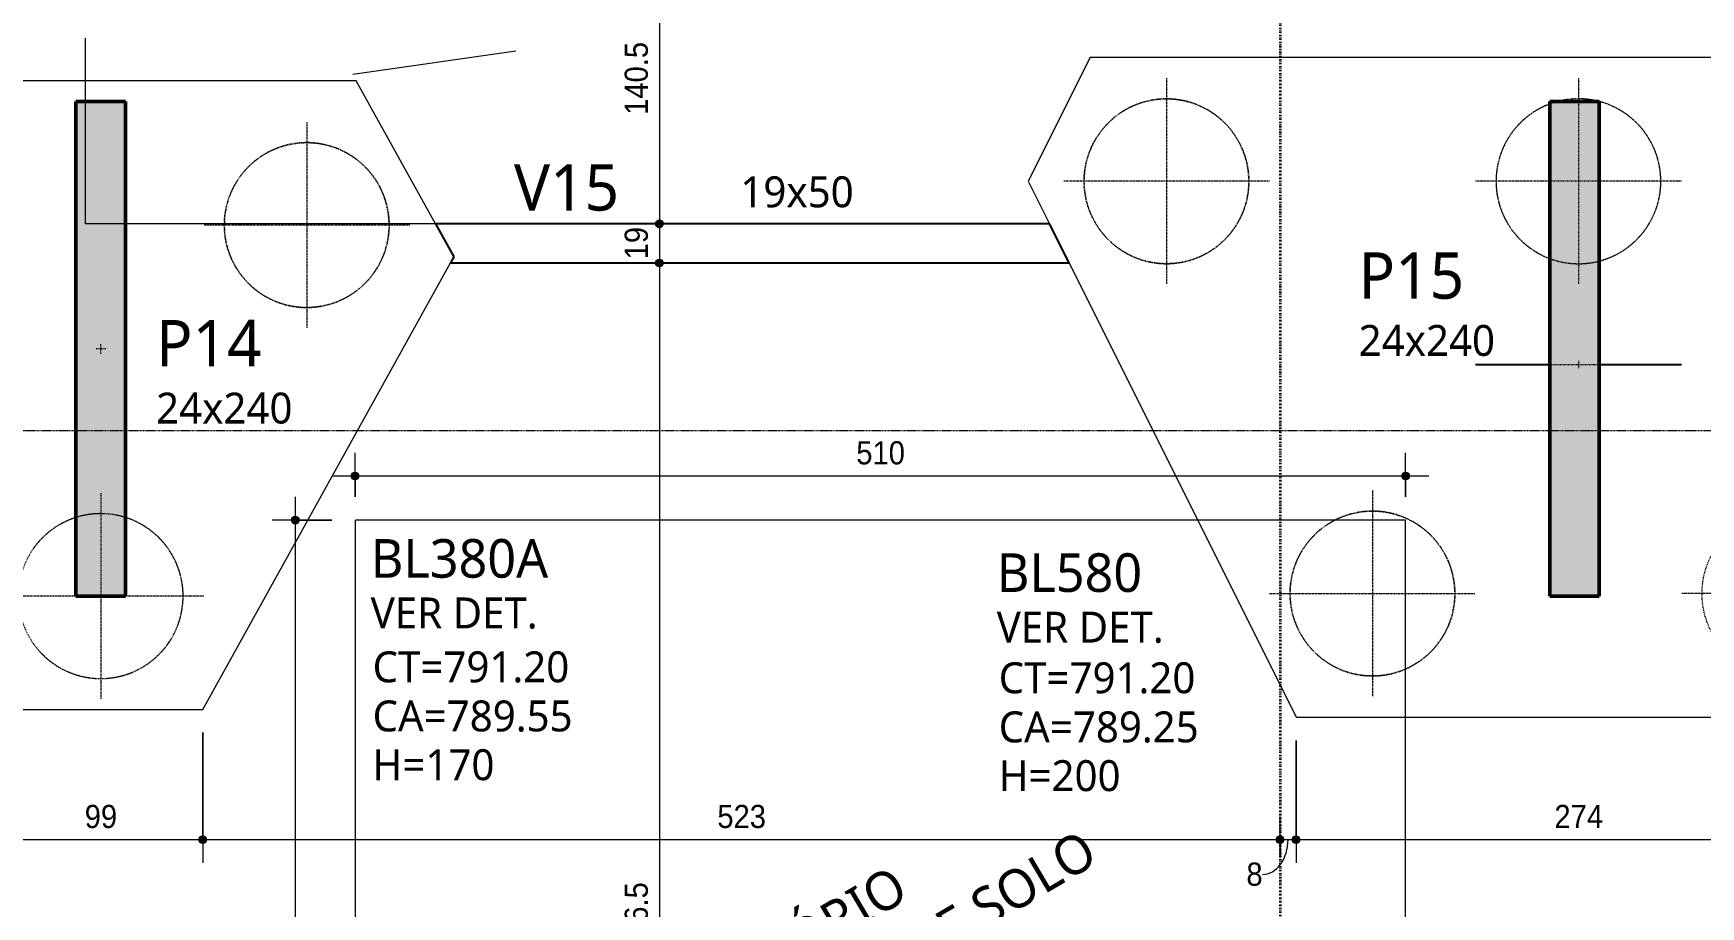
# Model space of a CAD drawing. Header units: centimetres. Extents: x -3523 to 38560, y -3196 to 88043.
# Drawn here: x -1264 to -455, y -573 to -149 of the extents above; entities that cross this region are included whole.
import ezdxf

# ---------------------------------------------------------------- set-up
doc = ezdxf.new("R2010")
doc.units = ezdxf.units.CM
for name, pattern in [('Centro de 6 mm', [1.32, 0.6, -0.24, 0.24, -0.24]), ('Dash dot', [1.5875, 0.635, -0.47625, 0, -0.47625]), ('Hidden', [0.714375, 0.47625, -0.238125]), ('Overhead', [0.396875, 0.238125, -0.15875]), ('Traço', [0.635, 0.3175, -0.3175])]:
    doc.linetypes.add(name, pattern=pattern)
for name, color, linetype, lineweight in [('A-ANNO-DIMS', 7, 'Continuous', 9), ('A-ANNO-DIMS-75', 7, 'Continuous', 9), ('A-DETL-THIN', 7, 'Continuous', 25), ('A-FLOR-OVHD', 7, 'Overhead', 18), ('G-ANNO-SYMB', 7, 'Continuous', 9), ('G-ANNO-TEXT', 7, 'Continuous', 9), ('S-BEAM', 7, 'Continuous', 25), ('S-BEAM-IDEN', 7, 'Continuous', 9), ('S-COLS', 7, 'Continuous', 25), ('S-COLS-IDEN', 7, 'Continuous', 9), ('S-FNDN', 7, 'Continuous', 25), ('S-FNDN-HDLN', 7, 'Traço', 18), ('S-FNDN-IDEN', 7, 'Continuous', 9), ('S-GRID', 7, 'Continuous', 9)]:
    doc.layers.add(name, color=color, linetype=linetype, lineweight=lineweight)
doc.styles.add('Arial_1', font='arial.ttf', dxfattribs={"width": 0.9, "height": 11.25})
doc.styles.add('Gadugi', font='gadugi.ttf', dxfattribs={"height": 15})
doc.styles.add('Gadugi_1', font='gadugi.ttf', dxfattribs={"height": 22.5})
doc.styles.add('Gadugi_2', font='gadugi.ttf', dxfattribs={"height": 18.75})
doc.styles.add('Gadugi_3', font='gadugi.ttf', dxfattribs={"height": 0.2})
doc.dimstyles.new('PED_1_5mm_ESQ', dxfattribs={"dimscale": 30.48, "dimtxt": 11.477918, "dimasz": 0.492126, "dimexe": 0.369094, "dimexo": 0.369094, "dimgap": 0.073819, "dimtad": 1, "dimdec": 1, "dimrnd": 0.5, "dimdsep": 46, "dimtxsty": 'Arial_1', "dimblk1": 'DOTSMALL', "dimblk2": 'DOTSMALL', "dimsah": 1, "dimcen": 0.09, "dimdle": 0.369094, "dimazin": 0, "dimtfac": 1, "dimtdec": 4, "dimtix": 1, "dimtmove": 0, "dimatfit": 3, "dimfxl": 1, "dimtvp": 1, "dimtolj": 1, "dimtzin": 0, "dimarcsym": 2})
doc.dimstyles.new('PED_1_5mm_ESQ_2', dxfattribs={"dimscale": 30.48, "dimtxt": 11.477918, "dimasz": 0.492126, "dimexe": 0.369094, "dimexo": 0.369094, "dimgap": 0.073819, "dimtad": 1, "dimdec": 1, "dimrnd": 0.5, "dimdsep": 46, "dimtxsty": 'Arial_1', "dimblk1": 'DOTSMALL', "dimblk2": 'DOTSMALL', "dimsah": 1, "dimcen": 0.09, "dimdle": 0.369094, "dimazin": 0, "dimtfac": 1, "dimtdec": 4, "dimtix": 1, "dimtmove": 1, "dimatfit": 3, "dimfxl": 1, "dimtvp": 1, "dimtolj": 1, "dimtzin": 0, "dimarcsym": 2})

# ---------------------------------------------------------------- blocks, each defined once
blk = doc.blocks.new('PED_BLW-5EST_R01_2019 - 150x150-3763713-PL B 002 - FUNDAÇÃO')
at = {"layer": 'S-FNDN', "linetype": 'Hidden', "lineweight": 18}
for p, q in [((-77.01, 74.13), (-77.01, 174.13)), ((122.99, 74.13), (122.99, 174.13)), ((-127.01, 124.13), (-27.01, 124.13)), ((172.99, 124.13), (72.99, 124.13)), ((-177.01, -125.88), (-177.01, -25.88)), ((222.99, -125.88), (222.99, -25.88)), ((-227.01, -75.88), (-127.01, -75.88)), ((-27.01, -75.88), (12.87, -75.88)), ((36.87, -75.88), (72.99, -75.88)), ((172.99, -75.88), (272.99, -75.88)), ((22.99, -125.88), (22.99, -114.64))]:
    blk.add_line(p, q, dxfattribs=at)
at = {"layer": 'S-FNDN'}
for p, q in [((12.87, 13.01), (-27.01, 13.01)), ((72.99, 13.01), (36.87, 13.01))]:
    blk.add_line(p, q, dxfattribs=at)
at = {"layer": 'S-FNDN-HDLN'}
for p, q in [((36.87, 13.01), (12.88, 13.01)), ((22.99, 11.22), (22.99, 14.81)), ((22.99, -114.63), (22.99, -25.88)), ((12.88, -75.88), (36.87, -75.88))]:
    blk.add_line(p, q, dxfattribs=at)
for centre in [(-77.01, 124.13), (122.99, 124.13), (222.99, -75.88)]:
    blk.add_circle(centre, 40, dxfattribs=at)
for centre, start, end in [((-177.01, -75.88), 360, 291.13517), ((22.99, -75.88), 104.67623, 255.32377), ((22.99, -75.88), 69.61215, 104.66911), ((22.99, -75.88), 360, 69.60503), ((-177.01, -75.88), 330.31399, 360), ((22.99, -75.88), 290.39497, 360), ((-177.01, -75.88), 291.14228, 330.30687), ((22.99, -75.88), 255.33089, 256.31975), ((22.99, -75.88), 256.39721, 283.60279), ((22.99, -75.88), 283.68025, 290.38785)]:
    blk.add_arc(centre, 40, start, end, dxfattribs=at)
blk = doc.blocks.new('PED_BLTRG-3EST_P14_R00 - 290X325X170-3763715-PL B 002 - FUNDAÇÃO')
at = {"layer": 'S-FNDN', "linetype": 'Hidden', "lineweight": 18}
for p, q in [((-37.01, 124.13), (-37.01, 174.13)), ((-87.01, 124.13), (-49.01, 124.13)), ((-25.01, 124.13), (12.99, 124.13)), ((-137.01, -105.87), (-137.01, -5.87)), ((62.99, -105.87), (62.99, -5.87)), ((-187.01, -55.87), (-87.01, -55.87)), ((12.99, -55.87), (112.99, -55.87))]:
    blk.add_line(p, q, dxfattribs=at)
at = {"layer": 'S-FNDN-HDLN'}
for p, q in [((-37.01, 74.13), (-37.01, 124.12)), ((-39.51, 4.13), (-34.51, 4.13)), ((-37.01, 6.63), (-37.01, 1.63))]:
    blk.add_line(p, q, dxfattribs=at)
for centre in [(-137.01, -55.87), (62.99, -55.87)]:
    blk.add_circle(centre, 40, dxfattribs=at)
for start, end in [(360, 252.49706), (287.50294, 360), (252.50418, 287.49582)]:
    blk.add_arc((-37.01, 124.13), 40, start, end, dxfattribs=at)
blk = doc.blocks.new('PED_TAG_BLOCO_R03 - BLOCO DET_-2583237-PL B 002 - FUNDAÇÃO')
at = {"layer": 'S-FNDN-IDEN', "insert": (-0.977, -0.663), "char_height": 0.2, "width": 1.37089, "attachment_point": 1, "style": 'Gadugi_3'}
blk.add_mtext('VER DET.', dxfattribs=at)
blk = doc.blocks.new('DIMBLOCK3-PL B 002 - FUNDAÇÃO')
at = {"layer": 'A-ANNO-DIMS-75'}
h = blk.add_hatch(color=256, dxfattribs=at)
edge = h.paths.add_edge_path(flags=0)
edge.add_arc((-1107.9, -363.59), 1.88, 0, 360)
h = blk.add_hatch(color=256, dxfattribs=at)
edge = h.paths.add_edge_path(flags=0)
edge.add_arc((-597.9, -363.59), 1.88, 0, 360)
for p, q in [((-1107.9, -373.78), (-1107.9, -352.34)), ((-597.9, -373.78), (-597.9, -352.34)), ((-1119.15, -363.59), (-586.65, -363.59)), ((-1107.9, -363.59), (-1107.9, -373.78)), ((-597.9, -363.59), (-597.9, -373.78))]:
    blk.add_line(p, q, dxfattribs=at)
for centre in [(-1107.9, -363.59), (-597.9, -363.59)]:
    blk.add_circle(centre, 1.88, dxfattribs=at)
at = {"layer": 'A-ANNO-DIMS-75', "color": 0, "insert": (-864.55, -346.74), "char_height": 11.25, "width": 27.9708, "attachment_point": 1, "line_spacing_factor": 0.941778, "style": 'Arial_1'}
blk.add_mtext('510', dxfattribs=at)
blk = doc.blocks.new('_DotSmall')
at = {"color": 0, "linetype": 'ByBlock', "const_width": 0.5}
blk.add_lwpolyline([(-0.0625, 0, 1), (0.0625, 0, 1)], format="xyb", close=True, dxfattribs=at)
blk = doc.blocks.new('DIMBLOCK4-PL B 002 - FUNDAÇÃO')
at = {"layer": 'A-ANNO-DIMS-75'}
h = blk.add_hatch(color=256, dxfattribs=at)
edge = h.paths.add_edge_path(flags=0)
edge.add_arc((-1136.88, -385.03), 1.88, 0, 360)
h = blk.add_hatch(color=256, dxfattribs=at)
edge = h.paths.add_edge_path(flags=0)
edge.add_arc((-1136.88, -835.03), 1.88, 0, 360)
for p, q in [((-1136.88, -846.28), (-1136.88, -373.78)), ((-1119.15, -385.03), (-1148.13, -385.03)), ((-1136.88, -385.03), (-1119.15, -385.03)), ((-1119.15, -835.03), (-1148.13, -835.03)), ((-1136.88, -835.03), (-1119.15, -835.03))]:
    blk.add_line(p, q, dxfattribs=at)
for centre in [(-1136.88, -385.03), (-1136.88, -835.03)]:
    blk.add_circle(centre, 1.88, dxfattribs=at)
at = {"layer": 'A-ANNO-DIMS-75', "color": 0, "insert": (-1153.73, -621.68), "char_height": 11.25, "width": 27.9708, "attachment_point": 1, "rotation": 90, "line_spacing_factor": 0.941778, "style": 'Arial_1'}
blk.add_mtext('450', dxfattribs=at)
blk = doc.blocks.new('DIMBLOCK63-PL B 002 - FUNDAÇÃO')
at = {"layer": 'A-ANNO-DIMS-75'}
h = blk.add_hatch(color=256, dxfattribs=at)
edge = h.paths.add_edge_path(flags=0)
edge.add_arc((-1280.89, -540.02), 1.88, 0, 360)
h = blk.add_hatch(color=256, dxfattribs=at)
edge = h.paths.add_edge_path(flags=0)
edge.add_arc((-1181.84, -540.02), 1.88, 0, 360)
for p, q in [((-1280.89, -488.13), (-1280.89, -551.27)), ((-1280.89, -540.02), (-1280.89, -488.13)), ((-1181.84, -488.13), (-1181.84, -551.27)), ((-1181.84, -540.02), (-1181.84, -488.13)), ((-1280.89, -540.02), (-1181.84, -540.02))]:
    blk.add_line(p, q, dxfattribs=at)
for centre in [(-1280.89, -540.02), (-1181.84, -540.02)]:
    blk.add_circle(centre, 1.88, dxfattribs=at)
at = {"layer": 'A-ANNO-DIMS-75', "color": 0, "insert": (-1239.13, -523.16), "char_height": 11.25, "width": 18.6472, "attachment_point": 1, "rotation": 360, "line_spacing_factor": 0.941778, "style": 'Arial_1'}
blk.add_mtext('99', dxfattribs=at)
blk = doc.blocks.new('DIMBLOCK64-PL B 002 - FUNDAÇÃO')
at = {"layer": 'A-ANNO-DIMS-75'}
h = blk.add_hatch(color=256, dxfattribs=at)
edge = h.paths.add_edge_path(flags=0)
edge.add_arc((-1181.84, -540.02), 1.88, 0, 360)
h = blk.add_hatch(color=256, dxfattribs=at)
edge = h.paths.add_edge_path(flags=0)
edge.add_arc((-658.86, -540.02), 1.88, 0, 360)
for p, q in [((-1181.84, -488.13), (-1181.84, -551.27)), ((-1181.84, -540.02), (-1181.84, -488.13)), ((-658.86, -548.62), (-658.86, -528.77)), ((-1181.84, -540.02), (-658.86, -540.02)), ((-658.86, -540.02), (-658.86, -548.62))]:
    blk.add_line(p, q, dxfattribs=at)
for centre in [(-1181.84, -540.02), (-658.86, -540.02)]:
    blk.add_circle(centre, 1.88, dxfattribs=at)
at = {"layer": 'A-ANNO-DIMS-75', "color": 0, "insert": (-932.01, -523.16), "char_height": 11.25, "width": 27.9708, "attachment_point": 1, "rotation": 360, "line_spacing_factor": 0.941778, "style": 'Arial_1'}
blk.add_mtext('523', dxfattribs=at)
blk = doc.blocks.new('DIMBLOCK65-PL B 002 - FUNDAÇÃO')
at = {"layer": 'A-ANNO-DIMS-75'}
h = blk.add_hatch(color=256, dxfattribs=at)
edge = h.paths.add_edge_path(flags=0)
edge.add_arc((-658.86, -540.02), 1.88, 0, 360)
h = blk.add_hatch(color=256, dxfattribs=at)
edge = h.paths.add_edge_path(flags=0)
edge.add_arc((-651.07, -540.02), 1.88, 0, 360)
for p, q in [((-651.07, -491.89), (-651.07, -551.27)), ((-651.07, -540.02), (-651.07, -491.89)), ((-658.86, -548.62), (-658.86, -528.77)), ((-658.86, -540.02), (-651.07, -540.02)), ((-658.86, -540.02), (-658.86, -548.62))]:
    blk.add_line(p, q, dxfattribs=at)
for centre in [(-658.86, -540.02), (-651.07, -540.02)]:
    blk.add_circle(centre, 1.88, dxfattribs=at)
blk.add_ellipse((-667.4, -540.02), major_axis=(0, 16.92), ratio=0.735277, start_param=3.141593, end_param=4.712389, dxfattribs=at)
at = {"layer": 'A-ANNO-DIMS-75', "color": 0, "insert": (-675.17, -551.16), "char_height": 11.25, "width": 9.3236, "attachment_point": 1, "rotation": 360, "line_spacing_factor": 0.941778, "style": 'Arial_1'}
blk.add_mtext('8', dxfattribs=at)
blk = doc.blocks.new('DIMBLOCK66-PL B 002 - FUNDAÇÃO')
at = {"layer": 'A-ANNO-DIMS-75'}
h = blk.add_hatch(color=256, dxfattribs=at)
edge = h.paths.add_edge_path(flags=0)
edge.add_arc((-651.07, -540.02), 1.88, 0, 360)
h = blk.add_hatch(color=256, dxfattribs=at)
edge = h.paths.add_edge_path(flags=0)
edge.add_arc((-376.9, -540.02), 1.88, 0, 360)
for p, q in [((-651.07, -491.89), (-651.07, -551.27)), ((-651.07, -540.02), (-651.07, -491.89)), ((-376.9, -491.89), (-376.9, -551.27)), ((-376.9, -540.02), (-376.9, -491.89)), ((-651.07, -540.02), (-376.9, -540.02))]:
    blk.add_line(p, q, dxfattribs=at)
for centre in [(-651.07, -540.02), (-376.9, -540.02)]:
    blk.add_circle(centre, 1.88, dxfattribs=at)
at = {"layer": 'A-ANNO-DIMS-75', "color": 0, "insert": (-525.64, -523.16), "char_height": 11.25, "width": 27.9708, "attachment_point": 1, "rotation": 360, "line_spacing_factor": 0.941778, "style": 'Arial_1'}
blk.add_mtext('274', dxfattribs=at)
blk = doc.blocks.new('DIMBLOCK120-PL B 002 - FUNDAÇÃO')
at = {"layer": 'A-ANNO-DIMS-75'}
h = blk.add_hatch(color=256, dxfattribs=at)
edge = h.paths.add_edge_path(flags=0)
edge.add_arc((-960.14, -100.62), 1.87, 0, 360)
h = blk.add_hatch(color=256, dxfattribs=at)
edge = h.paths.add_edge_path(flags=0)
edge.add_arc((-960.14, -241.26), 1.88, 0, 360)
for p, q in [((-940.61, -100.62), (-971.39, -100.62)), ((-960.14, -100.62), (-960.14, -241.26)), ((-960.14, -100.62), (-940.61, -100.62)), ((-968.74, -241.26), (-948.89, -241.26)), ((-960.14, -241.26), (-968.74, -241.26))]:
    blk.add_line(p, q, dxfattribs=at)
for centre, radius in [((-960.14, -100.62), 1.87), ((-960.14, -241.26), 1.88)]:
    blk.add_circle(centre, radius, dxfattribs=at)
at = {"layer": 'A-ANNO-DIMS-75', "color": 0, "insert": (-977, -188.42), "char_height": 11.25, "width": 41.9562, "attachment_point": 1, "rotation": 90, "line_spacing_factor": 0.941778, "style": 'Arial_1'}
blk.add_mtext('140.5', dxfattribs=at)
blk = doc.blocks.new('DIMBLOCK121-PL B 002 - FUNDAÇÃO')
at = {"layer": 'A-ANNO-DIMS-75'}
h = blk.add_hatch(color=256, dxfattribs=at)
edge = h.paths.add_edge_path(flags=0)
edge.add_arc((-960.14, -241.26), 1.88, 0, 360)
h = blk.add_hatch(color=256, dxfattribs=at)
edge = h.paths.add_edge_path(flags=0)
edge.add_arc((-960.14, -260.26), 1.88, 0, 360)
for p, q in [((-968.74, -241.26), (-948.89, -241.26)), ((-960.14, -241.26), (-968.74, -241.26)), ((-960.14, -241.26), (-960.14, -260.26)), ((-968.74, -260.26), (-948.89, -260.26)), ((-960.14, -260.26), (-968.74, -260.26))]:
    blk.add_line(p, q, dxfattribs=at)
for centre in [(-960.14, -241.26), (-960.14, -260.26)]:
    blk.add_circle(centre, 1.88, dxfattribs=at)
at = {"layer": 'A-ANNO-DIMS-75', "color": 0, "insert": (-977, -258.53), "char_height": 11.25, "width": 18.6472, "attachment_point": 1, "rotation": 90, "line_spacing_factor": 0.941778, "style": 'Arial_1'}
blk.add_mtext('19', dxfattribs=at)
blk = doc.blocks.new('DIMBLOCK122-PL B 002 - FUNDAÇÃO')
at = {"layer": 'A-ANNO-DIMS-75'}
h = blk.add_hatch(color=256, dxfattribs=at)
edge = h.paths.add_edge_path(flags=0)
edge.add_arc((-960.14, -260.26), 1.88, 0, 360)
h = blk.add_hatch(color=256, dxfattribs=at)
edge = h.paths.add_edge_path(flags=0)
edge.add_arc((-960.14, -896.95), 1.88, 0, 360)
for p, q in [((-968.74, -260.26), (-948.89, -260.26)), ((-960.14, -260.26), (-968.74, -260.26)), ((-960.14, -260.26), (-960.14, -896.95)), ((-968.74, -896.95), (-948.89, -896.95)), ((-960.14, -896.95), (-968.74, -896.95))]:
    blk.add_line(p, q, dxfattribs=at)
for centre in [(-960.14, -260.26), (-960.14, -896.95)]:
    blk.add_circle(centre, 1.88, dxfattribs=at)
at = {"layer": 'A-ANNO-DIMS-75', "color": 0, "insert": (-977, -596.08), "char_height": 11.25, "width": 41.9562, "attachment_point": 1, "rotation": 90, "line_spacing_factor": 0.941778, "style": 'Arial_1'}
blk.add_mtext('636.5', dxfattribs=at)

msp = doc.modelspace()

# ---------------------------------------------------------------- hatches: boundary and pattern name
at = {"layer": 'S-COLS', "true_color": 0x808080}
for points in [[(-1219.365, -421.881), (-1219.365, -181.881), (-1243.365, -181.881), (-1243.365, -421.881), (-1226.858, -421.881)], [(-527.865, -421.881), (-503.865, -421.881), (-503.865, -181.881), (-527.865, -181.881), (-527.865, -376.101)]]:
    msp.add_hatch(color=8, dxfattribs=at).paths.add_polyline_path(points, flags=0)

# ---------------------------------------------------------------- linework, layer by layer
at = {"layer": 'A-DETL-THIN', "color": 9, "lineweight": 18, "true_color": 0xc0c0c0}
for p, q in [((-1238.795, -241.256), (-1238.795, -151.256)), ((-1029.819, -157.469), (-1109, -168.889)), ((-1068.795, -241.256), (-1238.795, -241.256))]:
    msp.add_line(p, q, dxfattribs=at)
at = {"layer": 'A-FLOR-OVHD'}
for p, q in [((-1107.898, -385.027), (-1107.898, -835.027)), ((-597.898, -385.027), (-1107.898, -385.027)), ((-597.898, -835.027), (-597.898, -385.027))]:
    msp.add_line(p, q, dxfattribs=at)
at = {"layer": 'G-ANNO-SYMB', "linetype": 'Centro de 6 mm'}
msp.add_line((311.598, -341.744), (-2053.997, -341.744), dxfattribs=at)
at = {"layer": 'S-BEAM'}
for p, q in [((-770.759, -241.256), (-1068.795, -241.256)), ((-1068.795, -241.256), (-1059.867, -257.327)), ((-761.259, -260.256), (-770.759, -241.256)), ((-1059.867, -257.327), (-1061.494, -260.256)), ((-1061.494, -260.256), (-761.259, -260.256))]:
    msp.add_line(p, q, dxfattribs=at)
at = {"layer": 'S-COLS', "lineweight": 50}
for p, q in [((-1219.365, -181.881), (-1243.365, -181.881)), ((-1243.365, -181.881), (-1243.365, -421.881)), ((-1219.365, -421.881), (-1219.365, -181.881)), ((-503.865, -181.881), (-527.865, -181.881)), ((-527.865, -181.881), (-527.865, -421.881)), ((-503.865, -421.881), (-503.865, -181.881)), ((-1243.365, -421.881), (-1219.365, -421.881)), ((-527.865, -421.881), (-503.865, -421.881))]:
    msp.add_line(p, q, dxfattribs=at)
at = {"layer": 'S-FNDN', "lineweight": 18}
for p, q in [((-751.067, -160.641), (-781.066, -220.641)), ((-276.902, -160.641), (-751.067, -160.641)), ((-1107.336, -171.884), (-1355.393, -171.884)), ((-1068.795, -241.256), (-1107.336, -171.884)), ((-781.066, -220.641), (-770.759, -241.256)), ((-1059.867, -257.327), (-1068.795, -241.256)), ((-770.759, -241.256), (-761.259, -260.256)), ((-1061.494, -260.256), (-1059.867, -257.327)), ((-1181.843, -476.881), (-1061.494, -260.256)), ((-761.259, -260.256), (-651.067, -480.644)), ((-1280.886, -476.881), (-1181.843, -476.881)), ((-651.067, -480.644), (-376.902, -480.644))]:
    msp.add_line(p, q, dxfattribs=at)
at = {"layer": 'S-FNDN-HDLN'}
for centre, start, end in [((-713.985, -220.641), 118.213802, 123.728088), ((-713.985, -220.641), 113.595272, 118.092995), ((-713.985, -220.641), 107.903954, 113.381875), ((-713.985, -220.641), 103.234577, 107.771693), ((-713.985, -220.641), 97.590992, 103.049588), ((-713.985, -220.641), 92.889531, 97.44486), ((-713.985, -220.641), 87.273741, 92.726259), ((-713.985, -220.641), 82.55514, 87.110469), ((-713.985, -220.641), 76.950412, 82.409008), ((-713.985, -220.641), 72.228307, 76.765423), ((-713.985, -220.641), 66.618125, 72.096046), ((-713.985, -220.641), 61.907005, 66.404728), ((-713.985, -220.641), 56.271912, 61.786198), ((-513.985, -220.641), 118.213802, 123.728088), ((-513.985, -220.641), 113.595272, 118.092995), ((-513.985, -220.641), 107.903954, 113.381875), ((-513.985, -220.641), 103.530951, 107.771693), ((-513.985, -220.641), 103.234577, 103.47597), ((-513.985, -220.641), 97.590992, 103.049588), ((-513.985, -220.641), 92.889531, 97.44486), ((-513.985, -220.641), 87.273741, 92.726259), ((-513.985, -220.641), 82.55514, 87.110469), ((-513.985, -220.641), 76.950412, 82.409008), ((-513.985, -220.641), 76.52403, 76.765423), ((-513.985, -220.641), 72.228307, 76.469049), ((-513.985, -220.641), 66.618125, 72.096046), ((-513.985, -220.641), 61.907005, 66.404728), ((-513.985, -220.641), 56.271912, 61.786198), ((-713.985, -220.641), 134.405713, 138.724127), ((-713.985, -220.641), 128.521336, 134.097592), ((-713.985, -220.641), 123.980231, 128.410147), ((-713.985, -220.641), 51.589853, 56.019769), ((-713.985, -220.641), 45.902408, 51.478664), ((-713.985, -220.641), 41.275873, 45.594287), ((-513.985, -220.641), 134.405713, 138.724127), ((-513.985, -220.641), 128.521336, 134.097592), ((-513.985, -220.641), 123.980231, 128.410147), ((-513.985, -220.641), 51.589853, 56.019769), ((-513.985, -220.641), 45.902408, 51.478664), ((-513.985, -220.641), 41.275873, 45.594287), ((-1131.365, -241.884), 97.590992, 103.049588), ((-1131.365, -241.884), 92.889531, 97.44486), ((-1131.365, -241.884), 87.273741, 92.726259), ((-1131.365, -241.884), 82.55514, 87.110469), ((-1131.365, -241.884), 76.950412, 82.409008), ((-713.985, -220.641), 149.131591, 155.018738), ((-713.985, -220.641), 144.906538, 149.035648), ((-713.985, -220.641), 138.827127, 144.510438), ((-713.985, -220.641), 35.489562, 41.172873), ((-713.985, -220.641), 30.964352, 35.093462), ((-713.985, -220.641), 24.981262, 30.868409), ((-513.985, -220.641), 149.131591, 155.018738), ((-513.985, -220.641), 144.906538, 149.035648), ((-513.985, -220.641), 138.827127, 144.510438), ((-513.985, -220.641), 35.489562, 41.172873), ((-513.985, -220.641), 30.964352, 35.093462), ((-513.985, -220.641), 24.981262, 30.868409), ((-1131.365, -241.884), 123.980231, 128.410147), ((-1131.365, -241.884), 118.213802, 123.728088), ((-1131.365, -241.884), 113.595272, 118.092995), ((-1131.365, -241.884), 107.903954, 113.381875), ((-1131.365, -241.884), 103.234577, 107.771693), ((-1131.365, -241.884), 72.228307, 76.765423), ((-1131.365, -241.884), 66.618125, 72.096046), ((-1131.365, -241.884), 61.907005, 66.404728), ((-1131.365, -241.884), 56.271912, 61.786198), ((-1131.365, -241.884), 51.589853, 56.019769), ((-713.985, -220.641), 159.435042, 165.813522), ((-713.985, -220.641), 155.573219, 159.345241), ((-713.985, -220.641), 20.654759, 24.426781), ((-713.985, -220.641), 14.186478, 20.564958), ((-513.985, -220.641), 159.435042, 165.813522), ((-513.985, -220.641), 155.573219, 159.345241), ((-513.985, -220.641), 20.654759, 24.426781), ((-513.985, -220.641), 14.186478, 20.564958), ((-1131.365, -241.884), 138.827127, 144.510438), ((-1131.365, -241.884), 134.405713, 138.724127), ((-1131.365, -241.884), 128.521336, 134.097592), ((-1131.365, -241.884), 45.902408, 51.478664), ((-1131.365, -241.884), 41.275873, 45.594287), ((-1131.365, -241.884), 35.489562, 41.172873), ((-713.985, -220.641), 169.73772, 178.613943), ((-713.985, -220.641), 166.737593, 169.653314), ((-713.985, -220.641), 10.346686, 13.262407), ((-713.985, -220.641), 1.386057, 10.26228), ((-513.985, -220.641), 169.73772, 178.613943), ((-513.985, -220.641), 166.737593, 169.653314), ((-513.985, -220.641), 10.346686, 13.262407), ((-513.985, -220.641), 1.386057, 10.26228), ((-1131.365, -241.884), 155.573219, 159.345241), ((-1131.365, -241.884), 149.131591, 155.018738), ((-1131.365, -241.884), 144.906538, 149.035648), ((-1131.365, -241.884), 30.964352, 35.093462), ((-1131.365, -241.884), 24.981262, 30.868409), ((-1131.365, -241.884), 20.654759, 24.426781), ((-713.985, -220.641), 181.386057, 190.26228), ((-713.985, -220.641), 349.73772, 358.613943), ((-513.985, -220.641), 181.386057, 190.26228), ((-513.985, -220.641), 349.73772, 358.613943), ((-1131.365, -241.884), 166.737593, 169.653314), ((-1131.365, -241.884), 159.435042, 165.813522), ((-1131.365, -241.884), 14.186478, 20.564958), ((-1131.365, -241.884), 10.346686, 13.262407), ((-713.985, -220.641), 190.346686, 193.262407), ((-713.985, -220.641), 194.186478, 200.564958), ((-713.985, -220.641), 339.435042, 345.813522), ((-713.985, -220.641), 346.737593, 349.653314), ((-513.985, -220.641), 190.346686, 193.262407), ((-513.985, -220.641), 194.186478, 200.564958), ((-513.985, -220.641), 339.435042, 345.813522), ((-513.985, -220.641), 346.737593, 349.653314), ((-1131.365, -241.884), 169.73772, 178.613943), ((-1131.365, -241.884), 1.386057, 10.26228), ((-713.985, -220.641), 200.654759, 204.426781), ((-713.985, -220.641), 204.981262, 210.868409), ((-713.985, -220.641), 210.964352, 215.093462), ((-713.985, -220.641), 324.906538, 329.035648), ((-713.985, -220.641), 329.131591, 335.018738), ((-713.985, -220.641), 335.573219, 339.345241), ((-513.985, -220.641), 200.654759, 204.426781), ((-513.985, -220.641), 204.981262, 210.868409), ((-513.985, -220.641), 210.964352, 215.093462), ((-513.985, -220.641), 324.906538, 329.035648), ((-513.985, -220.641), 329.131591, 335.018738), ((-513.985, -220.641), 335.573219, 339.345241), ((-1131.365, -241.884), 181.386057, 190.26228), ((-1131.365, -241.884), 190.346686, 193.262407), ((-1131.365, -241.884), 346.737593, 349.653314), ((-1131.365, -241.884), 349.73772, 358.613943), ((-713.985, -220.641), 215.489562, 221.172873), ((-713.985, -220.641), 221.275873, 225.594287), ((-713.985, -220.641), 225.902408, 231.478664), ((-713.985, -220.641), 308.521336, 314.097592), ((-713.985, -220.641), 314.405713, 318.724127), ((-713.985, -220.641), 318.827127, 324.510438), ((-513.985, -220.641), 215.489562, 221.172873), ((-513.985, -220.641), 221.275873, 225.594287), ((-513.985, -220.641), 225.902408, 231.478664), ((-513.985, -220.641), 308.521336, 314.097592), ((-513.985, -220.641), 314.405713, 318.724127), ((-513.985, -220.641), 318.827127, 324.510438), ((-1131.365, -241.884), 194.186478, 200.564958), ((-1131.365, -241.884), 200.654759, 204.426781), ((-1131.365, -241.884), 204.981262, 210.868409), ((-1131.365, -241.884), 329.131591, 335.018738), ((-1131.365, -241.884), 335.573219, 339.345241), ((-1131.365, -241.884), 339.435042, 345.813522), ((-713.985, -220.641), 231.589853, 236.019769), ((-713.985, -220.641), 236.271912, 241.786198), ((-713.985, -220.641), 241.907005, 246.404728), ((-713.985, -220.641), 246.618125, 252.096046), ((-713.985, -220.641), 252.228307, 256.765423), ((-713.985, -220.641), 283.234577, 287.771693), ((-713.985, -220.641), 287.903954, 293.381875), ((-713.985, -220.641), 293.595272, 298.092995), ((-713.985, -220.641), 298.213802, 303.728088), ((-713.985, -220.641), 303.980231, 308.410147), ((-513.985, -220.641), 231.589853, 236.019769), ((-513.985, -220.641), 236.271912, 241.786198), ((-513.985, -220.641), 241.907005, 246.404728), ((-513.985, -220.641), 246.618125, 252.096046), ((-513.985, -220.641), 252.228307, 256.765423), ((-513.985, -220.641), 283.234577, 287.771693), ((-513.985, -220.641), 287.903954, 293.381875), ((-513.985, -220.641), 293.595272, 298.092995), ((-513.985, -220.641), 298.213802, 303.728088), ((-513.985, -220.641), 303.980231, 308.410147), ((-1131.365, -241.884), 210.964352, 215.093462), ((-1131.365, -241.884), 215.489562, 221.172873), ((-1131.365, -241.884), 318.827127, 324.510438), ((-1131.365, -241.884), 324.906538, 329.035648), ((-713.985, -220.641), 256.950412, 262.409008), ((-713.985, -220.641), 262.55514, 267.110469), ((-713.985, -220.641), 267.273741, 272.726259), ((-713.985, -220.641), 272.889531, 277.44486), ((-713.985, -220.641), 277.590992, 283.049588), ((-513.985, -220.641), 256.950412, 262.409008), ((-513.985, -220.641), 262.55514, 267.110469), ((-513.985, -220.641), 267.273741, 272.726259), ((-513.985, -220.641), 272.889531, 277.44486), ((-513.985, -220.641), 277.590992, 283.049588), ((-1131.365, -241.884), 221.275873, 225.594287), ((-1131.365, -241.884), 225.902408, 231.478664), ((-1131.365, -241.884), 231.589853, 236.019769), ((-1131.365, -241.884), 236.271912, 241.786198), ((-1131.365, -241.884), 298.213802, 303.728088), ((-1131.365, -241.884), 303.980231, 308.410147), ((-1131.365, -241.884), 308.521336, 314.097592), ((-1131.365, -241.884), 314.405713, 318.724127), ((-1131.365, -241.884), 241.907005, 246.404728), ((-1131.365, -241.884), 246.618125, 252.096046), ((-1131.365, -241.884), 252.228307, 256.765423), ((-1131.365, -241.884), 256.950412, 262.409008), ((-1131.365, -241.884), 262.55514, 267.110469), ((-1131.365, -241.884), 267.273741, 272.726259), ((-1131.365, -241.884), 272.889531, 277.44486), ((-1131.365, -241.884), 277.590992, 283.049588), ((-1131.365, -241.884), 283.234577, 287.771693), ((-1131.365, -241.884), 287.903954, 293.381875), ((-1131.365, -241.884), 293.595272, 298.092995), ((-1231.365, -421.881), 118.213802, 123.728088), ((-1231.365, -421.881), 113.595272, 118.092995), ((-1231.365, -421.881), 107.903954, 113.381875), ((-1231.365, -421.881), 103.234577, 107.771693), ((-1231.365, -421.881), 97.590992, 103.049588), ((-1231.365, -421.881), 92.889531, 97.44486), ((-1231.365, -421.881), 87.273741, 92.726259), ((-1231.365, -421.881), 82.55514, 87.110469), ((-1231.365, -421.881), 76.950412, 82.409008), ((-1231.365, -421.881), 72.228307, 76.765423), ((-1231.365, -421.881), 66.618125, 72.096046), ((-1231.365, -421.881), 61.907005, 66.404728), ((-1231.365, -421.881), 56.271912, 61.786198), ((-613.985, -420.644), 123.980231, 128.410147), ((-613.985, -420.644), 118.213802, 123.728088), ((-613.985, -420.644), 113.595272, 118.092995), ((-613.985, -420.644), 107.903954, 113.381875), ((-613.985, -420.644), 103.234577, 107.771693), ((-613.985, -420.644), 97.590992, 103.049588), ((-613.985, -420.644), 92.889531, 97.44486), ((-613.985, -420.644), 87.273741, 92.726259), ((-613.985, -420.644), 82.55514, 87.110469), ((-613.985, -420.644), 76.950412, 82.409008), ((-613.985, -420.644), 72.228307, 76.765423), ((-613.985, -420.644), 66.618125, 72.096046), ((-613.985, -420.644), 61.907005, 66.404728), ((-613.985, -420.644), 56.271912, 61.786198), ((-613.985, -420.644), 51.589853, 56.019769), ((-1231.365, -421.881), 138.827127, 144.510438), ((-1231.365, -421.881), 134.405713, 138.724127), ((-1231.365, -421.881), 128.521336, 134.097592), ((-1231.365, -421.881), 123.980231, 128.410147), ((-1231.365, -421.881), 51.589853, 56.019769), ((-1231.365, -421.881), 45.902408, 51.478664), ((-1231.365, -421.881), 41.275873, 45.594287), ((-1231.365, -421.881), 35.489562, 41.172873), ((-613.985, -420.644), 138.827127, 144.510438), ((-613.985, -420.644), 134.405713, 138.724127), ((-613.985, -420.644), 128.521336, 134.097592), ((-613.985, -420.644), 45.902408, 51.478664), ((-613.985, -420.644), 41.275873, 45.594287), ((-613.985, -420.644), 35.489562, 41.172873), ((-1231.365, -421.881), 30.964352, 35.093462), ((-1231.365, -421.881), 24.981262, 30.868409), ((-613.985, -420.644), 155.573219, 159.345241), ((-613.985, -420.644), 149.131591, 155.018738), ((-613.985, -420.644), 144.906538, 149.035648), ((-613.985, -420.644), 30.964352, 35.093462), ((-613.985, -420.644), 24.981262, 30.868409), ((-613.985, -420.644), 20.654759, 24.426781), ((-1231.365, -421.881), 20.654759, 24.426781), ((-1231.365, -421.881), 14.186478, 20.564958), ((-1231.365, -421.881), 10.346686, 13.262407), ((-613.985, -420.644), 166.737593, 169.653314), ((-613.985, -420.644), 159.435042, 165.813522), ((-613.985, -420.644), 14.186478, 20.564958), ((-613.985, -420.644), 10.346686, 13.262407), ((-1231.365, -421.881), 1.386057, 10.26228), ((-613.985, -420.644), 169.73772, 178.613943), ((-613.985, -420.644), 1.386057, 10.26228), ((-1231.365, -421.881), 349.73772, 358.613943), ((-613.985, -420.644), 181.386057, 190.26228), ((-613.985, -420.644), 190.346686, 193.262407), ((-613.985, -420.644), 346.737593, 349.653314), ((-613.985, -420.644), 349.73772, 358.613943), ((-1231.365, -421.881), 335.573219, 339.345241), ((-1231.365, -421.881), 339.435042, 345.813522), ((-1231.365, -421.881), 346.737593, 349.653314), ((-613.985, -420.644), 194.186478, 200.564958), ((-613.985, -420.644), 200.654759, 204.426781), ((-613.985, -420.644), 335.573219, 339.345241), ((-613.985, -420.644), 339.435042, 345.813522), ((-1231.365, -421.881), 215.489562, 221.172873), ((-1231.365, -421.881), 318.827127, 324.510438), ((-1231.365, -421.881), 324.906538, 329.035648), ((-1231.365, -421.881), 329.131591, 335.018738), ((-613.985, -420.644), 204.981262, 210.868409), ((-613.985, -420.644), 210.964352, 215.093462), ((-613.985, -420.644), 215.489562, 221.172873), ((-613.985, -420.644), 318.827127, 324.510438), ((-613.985, -420.644), 324.906538, 329.035648), ((-613.985, -420.644), 329.131591, 335.018738), ((-1231.365, -421.881), 221.275873, 225.594287), ((-1231.365, -421.881), 225.902408, 231.478664), ((-1231.365, -421.881), 231.589853, 236.019769), ((-1231.365, -421.881), 303.980231, 308.410147), ((-1231.365, -421.881), 308.521336, 314.097592), ((-1231.365, -421.881), 314.405713, 318.724127), ((-613.985, -420.644), 221.275873, 225.594287), ((-613.985, -420.644), 225.902408, 231.478664), ((-613.985, -420.644), 231.589853, 236.019769), ((-613.985, -420.644), 303.980231, 308.410147), ((-613.985, -420.644), 308.521336, 314.097592), ((-613.985, -420.644), 314.405713, 318.724127), ((-1231.365, -421.881), 236.271912, 241.786198), ((-1231.365, -421.881), 241.907005, 246.404728), ((-1231.365, -421.881), 246.618125, 252.096046), ((-1231.365, -421.881), 252.228307, 256.765423), ((-1231.365, -421.881), 256.950412, 262.409008), ((-1231.365, -421.881), 277.590992, 283.049588), ((-1231.365, -421.881), 283.234577, 287.771693), ((-1231.365, -421.881), 287.903954, 293.381875), ((-1231.365, -421.881), 293.595272, 298.092995), ((-1231.365, -421.881), 298.213802, 303.728088), ((-613.985, -420.644), 236.271912, 241.786198), ((-613.985, -420.644), 241.907005, 246.404728), ((-613.985, -420.644), 246.618125, 252.096046), ((-613.985, -420.644), 252.228307, 256.765423), ((-613.985, -420.644), 256.950412, 262.409008), ((-613.985, -420.644), 262.55514, 267.110469), ((-613.985, -420.644), 267.273741, 272.726259), ((-613.985, -420.644), 272.889531, 277.44486), ((-613.985, -420.644), 277.590992, 283.049588), ((-613.985, -420.644), 283.234577, 287.771693), ((-613.985, -420.644), 287.903954, 293.381875), ((-613.985, -420.644), 293.595272, 298.092995), ((-613.985, -420.644), 298.213802, 303.728088), ((-1231.365, -421.881), 262.55514, 267.110469), ((-1231.365, -421.881), 267.273741, 272.726259), ((-1231.365, -421.881), 272.889531, 277.44486)]:
    msp.add_arc(centre, 40, start, end, dxfattribs=at)
at = {"layer": 'S-GRID', "color": 6, "linetype": 'Dash dot', "lineweight": 35, "true_color": 0xff00ff}
msp.add_line((-658.86, 3240.549), (-658.86, -1018.232), dxfattribs=at)

# ---------------------------------------------------------------- block references
at = {"layer": 'S-FNDN', "linetype": 'Traço', "lineweight": 18, "rotation": 180}
for name, p in [('PED_BLW-5EST_R01_2019 - 150x150-3763713-PL B 002 - FUNDAÇÃO', (-490.991, -296.519)), ('PED_BLTRG-3EST_P14_R00 - 290X325X170-3763715-PL B 002 - FUNDAÇÃO', (-1268.371, -297.756))]:
    msp.add_blockref(name, p, dxfattribs=at)
at = {"layer": 'S-FNDN-IDEN', "xscale": 74.99999999999996, "yscale": 74.99999999999996, "zscale": 74.99999999999996}
for p in [(-1027.026, -372.83), (-723.113, -379.738)]:
    msp.add_blockref('PED_TAG_BLOCO_R03 - BLOCO DET_-2583237-PL B 002 - FUNDAÇÃO', p, dxfattribs=at)

# ---------------------------------------------------------------- texts
at = {"layer": 'G-ANNO-TEXT', "char_height": 15, "attachment_point": 1, "style": 'Gadugi'}
for s, insert, width in [('CT=791.20', (-1099.397, -448.702), 122.05692), ('CT=791.20', (-795.443, -454.007), 122.05692), ('CA=789.55', (-1099.397, -472.525), 125.06325), ('CA=789.25', (-795.443, -477.83), 125.06325), ('H=170', (-1099.397, -496.189), 77.56327), ('H=200', (-795.443, -501.494), 77.56327)]:
    msp.add_mtext(s, dxfattribs=dict(at, insert=insert, width=width))
at = {"layer": 'G-ANNO-TEXT', "char_height": 18.75, "attachment_point": 1, "rotation": 30.584689, "style": 'Gadugi_2'}
for s, insert, width in [('APOIADO SOBRE SOLO', (-983.299, -669.056), 330.09483), ('RESERVATÓRIO', (-999.454, -641.723), 220.66448)]:
    msp.add_mtext(s, dxfattribs=dict(at, insert=insert, width=width))
at = {"layer": 'S-BEAM-IDEN', "attachment_point": 1}
for s, insert, char_height, width, style in [('V15', (-1030.8, -212.347), 22.5, 66.13922, 'Gadugi_1'), ('19x50', (-920.854, -218.25), 15, 67.34175, 'Gadugi')]:
    msp.add_mtext(s, dxfattribs=dict(at, insert=insert, char_height=char_height, width=width, style=style))
at = {"layer": 'S-COLS-IDEN', "attachment_point": 1}
for s, insert, char_height, width, style in [('P15', (-620.688, -255.116), 22.5, 63.73416, 'Gadugi_1'), ('P14', (-1204.485, -287.936), 22.5, 63.73416, 'Gadugi_1'), ('24x240', (-620.688, -290.351), 15, 81.17086, 'Gadugi'), ('24x240', (-1204.485, -323.171), 15, 81.17086, 'Gadugi')]:
    msp.add_mtext(s, dxfattribs=dict(at, insert=insert, char_height=char_height, width=width, style=style))
at = {"layer": 'S-FNDN-IDEN', "color": 5, "true_color": 0x0000ff, "char_height": 18.75, "attachment_point": 1, "style": 'Gadugi_2'}
for s, insert, width in [('BL380A', (-1100.287, -394.216), 105.82275), ('BL580', (-796.373, -401.124), 85.37972)]:
    msp.add_mtext(s, dxfattribs=dict(at, insert=insert, width=width))

# ---------------------------------------------------------------- dimensions: what is measured, and where the dimension line sits
at = {"layer": 'A-ANNO-DIMS'}
for base, p1, p2, angle, override, picture, middle in [((-960.145, -241.256), (-929.365, -100.615), (-957.493, -241.256), 90, {"dimpost": '<>', "dimfxl": 143.42632}, 'DIMBLOCK120-PL B 002 - FUNDAÇÃO', (-968.139, -170.936)), ((-960.145, -260.256), (-957.493, -241.256), (-957.493, -260.256), 90, {"dimpost": '<>', "dimfxl": 19}, 'DIMBLOCK121-PL B 002 - FUNDAÇÃO', (-968.139, -250.756)), ((-960.145, -896.95), (-957.493, -260.256), (-957.493, -896.95), 90, {"dimpost": '<>', "dimfxl": 636.693397}, 'DIMBLOCK122-PL B 002 - FUNDAÇÃO', (-968.142, -578.603)), ((-1136.878, -385.027), (-1107.898, -835.027), (-1107.898, -385.027), 90, {"dimpost": '<>', "dimfxl": 449.999991}, 'DIMBLOCK4-PL B 002 - FUNDAÇÃO', (-1144.872, -610.027)), ((-1181.843, -540.019), (-1280.886, -476.881), (-1181.843, -476.881), 359.999999, {"dimpost": '<>', "dimfxl": 99.042749}, 'DIMBLOCK63-PL B 002 - FUNDAÇÃO', (-1231.365, -532.025)), ((-658.86, -540.019), (-1181.843, -476.881), (-658.86, -537.367), 359.999999, {"dimpost": '<>', "dimfxl": 526.469318}, 'DIMBLOCK64-PL B 002 - FUNDAÇÃO', (-920.352, -532.021)), ((-376.902, -540.019), (-651.067, -480.644), (-376.902, -480.644), 359.999999, {"dimpost": '<>', "dimfxl": 274.164672}, 'DIMBLOCK66-PL B 002 - FUNDAÇÃO', (-513.985, -532.121))]:
    dim = msp.add_linear_dim(base=base, p1=p1, p2=p2, angle=angle, dimstyle='PED_1_5mm_ESQ', override=override, dxfattribs=at)
    dim.commit()
    dim.dimension.update_dxf_attribs({"geometry": picture, "text_midpoint": middle})
dim = msp.add_linear_dim(base=(-597.898, -363.592), p1=(-1107.898, -385.027), p2=(-597.898, -385.027), dimstyle='PED_1_5mm_ESQ', override={"dimpost": '<>', "dimfxl": 509.999996}, dxfattribs=at)
dim.commit()
dim.dimension.update_dxf_attribs({"geometry": 'DIMBLOCK3-PL B 002 - FUNDAÇÃO', "text_midpoint": (-852.898, -355.598)})
dim = msp.add_linear_dim(base=(-651.067, -540.019), p1=(-658.86, -537.367), p2=(-651.067, -480.644), angle=359.999999, dimstyle='PED_1_5mm_ESQ_2', override={"dimpost": '<>', "dimfxl": 57.255356}, dxfattribs=at)
dim.commit()
dim.dimension.update_dxf_attribs({"geometry": 'DIMBLOCK65-PL B 002 - FUNDAÇÃO', "text_midpoint": (-670.51, -558.66), "dimtype": 160, "text_rotation": 359.999999})

doc.saveas('drawing.dxf')
